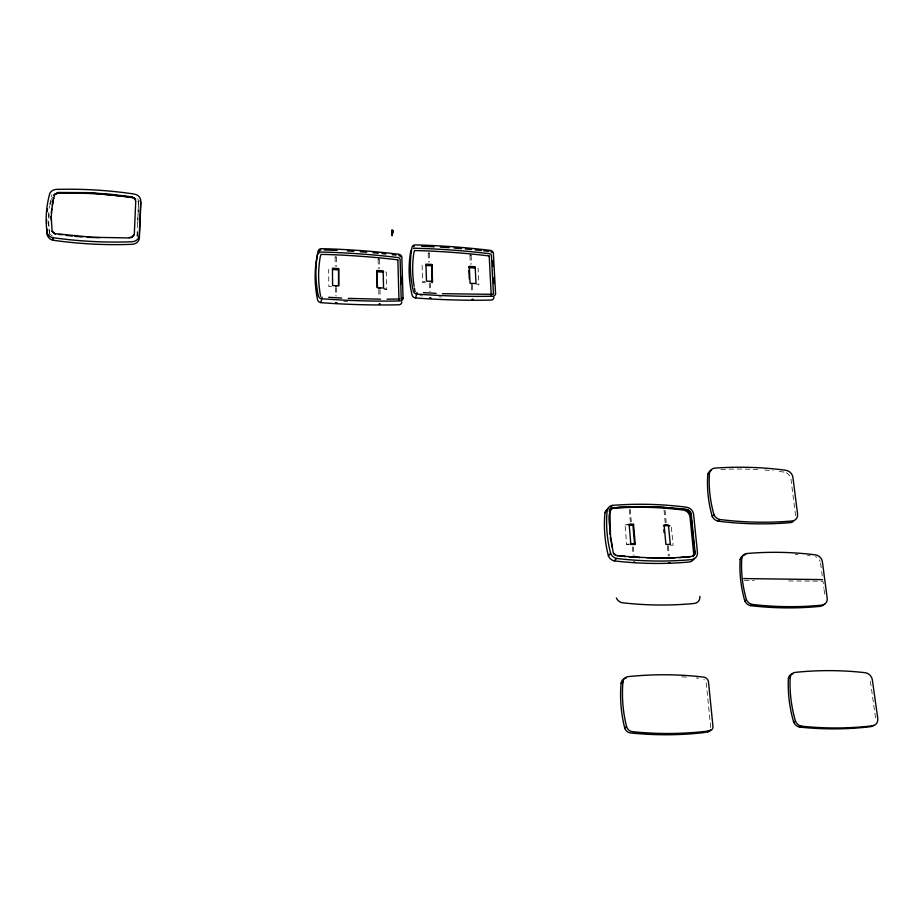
<?xml version="1.0" encoding="UTF-8"?>
<svg xmlns="http://www.w3.org/2000/svg" width="924" height="924" viewBox="0 0 924 924"><rect width="100%" height="100%" fill="white"/><g stroke="black" fill="none" stroke-linecap="round" stroke-linejoin="round"><path stroke-width="0.69" stroke-dasharray="4.62 3.46" d="M137.815 198.949A7.346 6.249 5 0 1 138.531 201.906L137.087 234.754A7.404 6.364 4.3 0 1 136.81 236.267M137.179 236.994L137.433 231.289M137.803 222.742L138.531 201.906M422.095 265.246L422.672 282.19L425.236 281.485M629.302 544.409L626.657 544.363L625.04 524.82L629.152 524.208M626.657 544.363L629.417 543.959M744.374 580.341L754.365 580.491M788.634 580.965L822.961 581.196L823.885 588.195M670.489 545.16L673.099 545.218L671.251 525.779M625.04 524.82L627.662 524.878M331.589 286.729L328.817 286.59L328.667 269.334M383.957 289.27L386.694 289.408L386.278 272.245L384.199 271.298M422.672 282.19L425.363 282.317M420.027 295.692L422.568 295.888M783.899 472.06L783.113 471.956A415.015 364.16 63.4 0 0 777.465 471.263M383.552 288.011L386.694 289.408M475.999 283.587L478.898 284.973L478.066 268.145M875.525 717.856L870.373 680.976A7.646 6.56 53.3 0 0 869.923 679.232M820.581 563.143L821.494 570.085M821.679 571.471L822.406 577.026M824.069 589.604L824.982 596.604M795.599 515.719L790.956 479.129A7.519 6.456 42.3 0 0 785.596 472.499M710.718 727.569L706.317 683.494A5.094 4.574 52.9 0 0 703.845 679.44M665.037 510.244L666.192 522.557M668.399 546.142L669.311 555.902M664.033 510.267L665.442 525.352M667.394 546.211L668.306 555.994M630.26 509.413L631.311 521.806M633.437 546.904L634.153 555.336M629.256 509.517L630.307 521.887M632.432 546.962L633.136 555.359M471.113 255.555L471.529 264.102M472.522 285.25L472.857 292.342M469.935 255.694L470.339 264.252M471.332 285.389L471.667 292.504M429.348 253.326L429.66 261.919M430.422 283.102L430.723 291.303M428.159 253.476L428.47 262.07M429.233 283.241L429.521 291.441M379.325 259.54L379.521 268.584M379.995 289.674L380.18 297.632M378.112 259.482L378.309 268.514M378.771 289.616L378.956 297.597M336.336 257.299L336.44 266.378M336.659 287.63L336.752 296.003M335.112 257.242L335.204 266.32M335.424 287.572L335.516 295.934M441.533 296.951A641.776 476.414 16.9 0 1 439.004 296.835M347.609 301.663A655.151 487.087 14.8 0 1 343.716 301.478M49.723 234.581A123.342 106.017 6.6 0 1 49.376 211.862M50.52 204.4A123.342 106.017 6.6 0 1 51.317 200.716M51.605 199.503A123.342 106.017 6.6 0 1 52.264 197.066M48.51 220.905A123.677 106.248 6.6 0 0 49.388 232.317A7.531 6.422 1.2 0 0 49.838 233.356M48.533 217.105A123.677 106.248 6.6 0 1 48.914 210.799M49.191 208.293A123.677 106.248 6.6 0 1 49.538 205.798M49.734 204.55A123.677 106.248 6.6 0 1 51.929 194.721M137.895 201.259A7.323 6.237 5 0 1 138.612 204.216M52.31 235.874A7.531 6.422 1.2 0 1 50.485 234.303M720.974 469.461A415.015 364.16 63.4 0 1 759.089 469.669M764.749 470.05A415.015 364.16 63.4 0 1 773.226 470.813M681.739 676.842A438.103 382.721 78 0 1 687.791 677.257M696.234 678.008A438.103 382.721 78 0 1 698.648 678.262M795.171 554.423A407.553 352.598 66.8 0 1 797.909 554.619M807.484 555.486A407.553 352.598 66.8 0 1 810.209 555.786M815.349 556.618A7.346 6.341 46.9 0 1 816.897 557.415M819.38 559.921A7.346 6.341 46.9 0 1 820.166 561.48"/><path stroke-width="1.39" d="M51.213 220.097L51.236 216.378L52.091 231.323L55.29 234.026L52.091 231.323M693.393 555.774C689.789 558.108 696.811 553.938 695.01 551.871L691.233 514.252C689.119 505.948 677.361 509.967 671.401 507.9C651.87 506.364 632.131 506.017 612.635 507.934C605.867 514.114 610.833 526.264 610.013 534.442M615.245 555.035L613.259 552.795L610.475 535.597L609.921 510.914M493.866 297.274L493.866 297.62A3.349 2.922 23.9 0 1 491.372 300.057L484.777 300.196A641.51 476.622 16.9 0 1 422.025 298.429L415.338 297.921A3.731 3.28 19.7 0 1 412.162 295.368L411.642 293.22A134.8 116.459 26.1 0 1 410.406 253.234L410.787 251.178A3.696 3.199 19.2 0 1 411.619 249.861M684.095 509.528L688.472 510.741L690.852 514.645L694.617 552.229L693.427 555.728M322.118 297.101L320.836 302.633A3.811 3.373 14 0 1 317.637 300.046L317.163 297.851A137.318 120.016 21.6 0 1 316.932 257.103L317.382 255.001A3.777 3.292 14 0 1 318.272 253.661M401.801 301.929L401.79 302.275A3.419 3.015 18.7 0 1 399.156 304.77L392.365 304.908A654.873 487.283 14.7 0 1 327.72 303.141L321.171 302.668M51.282 216.713L51.732 208.986L51.409 212.682M622.972 681.924L622.672 685.989A131.889 117.163 54.5 0 0 626.587 726.645A6.653 6.098 56 0 0 632.466 731.681A342.758 300.843 34.3 0 0 706.179 731.311L709.493 730.896A4.77 4.285 56 0 0 712.947 726.287L708.5 682.039A5.117 4.597 52.8 0 0 703.799 677.142L700.808 676.784A440.159 384.315 78 0 0 628.02 676.645A6.537 5.994 52.2 0 0 622.972 681.924L621.124 683.402L620.812 687.444A131.347 116.759 54.6 0 0 624.705 727.95A6.618 6.075 56.1 0 0 630.549 732.951A341.441 299.954 34.3 0 0 703.984 732.582L709.493 730.896M51.779 209.321L53.627 198.059L52.218 205.324M416.99 292.411L415.661 297.955M55.244 233.691L92.169 237.295L129.233 237.93L132.132 237.318L134.315 234.015L135.747 201.097L134.696 198.302L131.705 196.824L109.309 194.109L87.295 192.631L57.981 192.469L54.793 194.236L53.673 198.406M338.496 285.632L338.6 268.572L332.444 268.249L332.605 285.539L338.796 285.839L338.6 268.572M377.073 287.514L377.061 270.524L383.148 270.824L383.552 288.011L377.442 287.722L377.061 270.524M432.524 281.427L432.097 282.652L431.901 264.483L425.918 264.172L426.518 281.127L432.524 281.427L431.901 264.483M469.276 266.424L470.062 283.298L475.999 283.587L475.19 266.724L469.276 266.424L468.791 267.66L475.421 268.006M129.221 237.607L132.12 236.994L134.107 235.1M135.643 200.011L133.911 197.967L131.728 197.159L94.687 193.335L58.016 192.804L54.481 194.745M610.475 509.909L610.868 509.274M610.14 510.314L611.365 508.72M611.03 509.124L611.965 508.269M611.653 508.65L612.635 507.934M612.346 508.292L613.328 507.738M694.294 558.246A7.739 6.895 43.9 0 1 689.038 562.011L688.241 562.092A342.157 289.628 28.6 0 1 614.287 560.88A7.773 7.057 41.5 0 1 608.419 555.948A129.949 114.299 44 0 1 605.024 512.67L607.218 510.013A7.727 6.953 38.8 0 1 612.289 505.393A427.569 384.465 69.2 0 1 685.654 507.091L686.463 507.195A7.681 6.803 41.6 0 1 693.612 514.483L697.435 552.402A7.773 6.918 43.9 0 1 691.66 559.597L690.863 559.678A343.763 290.598 28.6 0 1 616.551 558.442A7.819 7.08 41.4 0 1 610.649 553.476A130.607 114.738 43.9 0 1 607.218 510.013M610.81 507.172L612.289 505.393M613.051 508.073L620.351 507.253M620.108 507.53L627.639 506.895M627.396 507.172L634.927 506.687M611.954 547.02L611.053 539.882M634.684 506.964L642.226 506.629M641.972 506.918L649.514 506.722M630.63 544.432L634.592 544.502L632.917 524.982L633.541 524.301L629.152 524.208L630.803 543.762L635.204 543.843L633.541 524.301M608.419 555.948L610.649 553.476M649.272 507.01L656.814 506.964M614.079 554.088L613.571 553.407M614.679 554.666L618.017 555.774M616.886 555.694C641.672 557.738 667.428 559.274 692.457 556.271M614.287 560.88L616.551 558.442M656.56 507.253L664.113 507.357M634.592 544.502L635.204 543.843M619.865 555.971L624.381 556.179M663.848 507.646L671.401 507.9M793.266 521.494A7.6 6.56 44.2 0 1 790.228 522.626L789.466 522.695A335.805 277.188 31.1 0 1 718.017 521.159A7.635 6.711 42.5 0 1 712.219 516.354A127.72 108.813 44.1 0 1 707.796 474.428L709.505 472.626A7.577 6.618 40.4 0 1 714.264 468.179A416.493 365.269 63.3 0 1 785.042 470.166L785.827 470.281A7.542 6.468 42.3 0 1 792.908 477.362L797.585 514.044A7.635 6.572 44.1 0 1 792.203 520.974L791.429 521.044A336.798 277.754 31.1 0 1 719.784 519.496A7.658 6.722 42.4 0 1 713.963 514.668A128.136 109.078 44.1 0 1 709.505 472.626M629.14 556.872L631.843 556.837M678.69 508.581L671.136 508.177M631.6 557.091L639.293 557.345M646.719 557.703L674.913 557.865M712.219 516.354L713.963 514.668M718.017 521.159L719.784 519.496M679.463 557.634L683.414 557.172M693 556.133L694.155 555.058M750.438 605.647L752.09 604.423A328.228 274.867 34.5 0 0 821.309 605.185L822.048 605.105A7.461 6.445 48.8 0 0 827.188 598.174L822.395 561.815A7.369 6.353 46.9 0 0 815.488 554.862L814.725 554.758A408.835 353.546 66.8 0 0 746.326 553.568L744.721 554.92A7.38 6.48 45.7 0 0 740.17 559.39A125.006 106.734 48.4 0 0 744.802 600.947A7.473 6.572 47.9 0 0 750.438 605.647A327.373 274.359 34.5 0 0 819.484 606.41L820.223 606.329A7.438 6.433 48.8 0 0 824.243 604.065M740.17 559.39L741.764 558.038A7.404 6.491 45.7 0 1 746.326 553.568M744.802 600.947L746.43 599.699A125.364 106.953 48.4 0 1 741.764 558.038M624.705 727.95L626.587 726.645M788.403 678.285L790.182 677.246A7.692 6.722 53.1 0 1 794.767 672.441A432.086 363.34 71.3 0 1 864.46 672.614L865.234 672.707A7.669 6.572 53.2 0 1 872.36 679.96L877.754 718.341A7.773 6.664 55.2 0 1 872.614 725.767L871.852 725.86A337.988 286.394 39.4 0 1 801.316 726.16L799.479 727.072A7.785 6.803 55.4 0 1 793.67 722.187A130.18 110.418 54.3 0 1 788.403 678.285A7.669 6.711 53.1 0 1 792.988 673.492M793.67 722.187L795.483 721.263A7.808 6.826 55.3 0 0 801.316 726.16M335.597 286.001L336.394 285.978M472.06 284.153L471.471 284.13M667.428 544.698L668.26 544.71M428.54 253.13L429.14 253.164M335.47 256.999L336.093 257.022M378.482 259.24L379.083 259.274M470.328 255.347L470.917 255.382M429.556 281.543L430.157 281.566M379.117 288.057L379.96 288.253L379.383 288.6M683.136 557.426L690.055 556.883M743.751 578.563L822.591 579.625M492.504 294.34L442.423 293.693M399.815 299.006L387.017 299.168M380.584 299.168L348.209 298.383M628.978 524.901L632.917 524.982M663.444 525.617L669.958 525.756M324.232 249.954L328.101 250.058A1035.042 928.054 -76.7 0 1 337.133 250.416M87.237 237.318L99.607 237.63M639.038 557.599L639.697 557.634M332.802 269.542L338.323 269.82M376.726 271.76L383.552 272.106M426.114 265.454L431.473 265.731M341.695 298.071L328.644 297.309M436.093 293.382L423.411 292.619M74.844 236.325L82.282 236.96M624.139 556.433L625.456 556.548M66.17 235.412L72.361 236.082M392.169 254.666L395.98 255.116M483.91 250.831L488.854 251.42M489.05 255.925L482.871 255.197A993.404 893.369 -85.3 0 0 420.94 250.693L414.541 250.543L413.906 252.599A131.832 113.848 26.1 0 0 414.125 286.29M58.87 234.5L62.405 234.65M397.724 259.817L391.372 259.078A1027.072 921.297 -76.7 0 0 327.662 254.527L321.067 254.377L320.351 256.479A134.303 117.325 21.6 0 0 320.605 296.292M614.414 553.707L615.014 554.296M47.112 232.894A7.923 6.745 1.1 0 0 52.645 237.63A350.288 276.068 7.5 0 0 131.231 241.765L132.086 241.73A7.773 6.687 4.4 0 0 139.258 235.447L140.748 200.958A7.704 6.56 5.1 0 0 134.234 194.075L133.391 193.936A414.934 381.266 -12.9 0 0 55.867 189.42A7.842 6.618 2 0 0 49.815 193.405A129.799 111.538 6.8 0 0 47.112 232.894L47.505 235.516A7.889 6.734 1.1 0 0 53.014 240.228A349.226 275.514 7.5 0 0 131.347 244.34L132.213 244.294A7.75 6.664 4.3 0 0 139.362 238.034L140.841 203.627A7.681 6.537 5.1 0 0 140.09 200.531M52.645 237.63L53.014 240.228M610.337 537.294L610.729 540.24M489.2 256.075L491.279 295.83M397.863 259.967L398.983 300.485M663.836 529.787L664.09 532.571M492.677 260.822L492.977 266.516M493.589 277.916L493.89 283.622M493.462 294.178L491.429 255.798A2.287 1.975 23.1 0 0 489.235 253.661L483.067 252.933A997.4 896.788 -85.2 0 0 420.951 248.406L414.703 248.233A2.656 2.31 19.2 0 0 413.49 248.464M468.918 270.466L469.311 278.898M401.293 277.212L401.49 284.222M401.212 298.856L400.115 259.69A2.333 2.033 18.3 0 0 397.909 257.519L391.58 256.78A1031.253 924.843 -76.7 0 0 327.673 252.194L321.24 252.021A2.714 2.368 14.1 0 0 319.184 252.83M616.354 597.92A7.542 6.872 44.8 0 0 622.037 602.725A332.19 284.407 30.1 0 0 693.577 603.522L694.351 603.441A7.519 6.722 46.7 0 0 699.907 596.396M490.91 251.802A2.298 1.987 23.1 0 1 491.961 252.714M465.315 248.96A1000.992 899.826 -85.3 0 1 471.517 249.538M475.236 249.907A1000.992 899.826 -85.3 0 1 481.439 250.554M421.633 246.269A1000.992 899.826 -85.3 0 1 434.153 246.8M440.401 247.135A1000.992 899.826 -85.3 0 1 449.133 247.69M454.123 248.048A1000.992 899.826 -85.3 0 1 461.584 248.637M413.559 246.72A2.668 2.31 19.2 0 1 414.379 246.246M415.142 291.672A131.832 113.848 26.1 0 1 414.437 288.092M401.744 299.006A2.368 2.091 18.8 0 1 401.478 299.457M398.81 255.463A2.345 2.044 18.3 0 1 400.554 256.826M347.424 250.935A1035.042 928.054 -76.7 0 1 353.846 251.316M360.256 251.755A1035.042 928.054 -76.7 0 1 366.666 252.24M373.053 252.783A1035.042 928.054 -76.7 0 1 378.159 253.245M381.993 253.603A1035.042 928.054 -76.7 0 1 385.816 253.996M319.207 251.27A2.726 2.379 14.1 0 1 319.438 250.866M320.166 250.242A2.726 2.379 14.1 0 1 320.871 249.965M605.024 512.67A7.681 6.93 38.9 0 1 608.893 508.396M609.182 511.249A7.357 6.618 39 0 1 611.85 507.68M610.614 509.17A7.334 6.607 39 0 1 612.762 508.339A402.414 362.786 68 0 1 682.455 509.933L683.217 510.036A7.3 6.468 41.6 0 1 690.009 516.966L693.612 552.979A7.38 6.572 43.8 0 1 693.127 556.225M687.883 509.782A7.323 6.491 41.6 0 1 691.464 515.5M695.079 551.605A7.404 6.595 43.8 0 1 694.605 554.862M47.505 235.516A129.383 111.261 6.7 0 1 46.824 228.863M46.593 223.55A129.383 111.261 6.7 0 1 46.627 219.565M47.17 211.642A129.383 111.261 6.7 0 1 47.494 209.02M53.604 195.264A7.438 6.283 2 0 1 57.993 193.278A391.568 358.928 -11.6 0 1 131.635 197.54L132.432 197.667A7.323 6.237 5 0 1 135.666 198.903M707.796 474.428A7.554 6.595 40.5 0 1 711.422 470.304M795.483 721.263A130.55 110.672 54.3 0 1 790.182 677.246M799.479 727.072A337.087 285.828 39.5 0 0 869.842 726.772L870.593 726.668A7.75 6.653 55.2 0 0 873.55 725.409M621.124 683.402A6.503 5.971 52.3 0 1 623.688 678.99M624.855 678.412A6.503 5.971 52.3 0 1 626.137 678.135M710.429 729.717A4.747 4.274 56.1 0 1 707.276 732.166M752.09 604.423A7.496 6.595 47.9 0 1 746.43 599.699M393.104 230.746L392.088 235.782L392.088 229.776L392.319 233.922L393.104 230.746M495.553 293.416L495.541 293.763A3.373 2.934 23.9 0 1 493.046 296.211L486.417 296.338A644.467 477.87 16.9 0 1 423.354 294.537L416.62 294.017A3.754 3.292 19.7 0 1 413.432 291.464L412.913 289.304A135.493 116.898 26.1 0 1 411.665 249.157L412.035 247.089A3.708 3.211 19.2 0 1 415.038 244.906L421.667 245.079A1003.071 901.605 -85.3 0 1 484.037 249.653L490.632 250.45A3.338 2.876 23.1 0 1 493.37 253.118L495.553 293.416M470.478 267.001L471.656 267.059L470.547 266.897M472.002 299.526L473.204 299.434L472.002 299.526M403.014 298.059L403.003 298.417A3.43 3.026 18.8 0 1 400.358 300.912L393.532 301.051A657.923 488.588 14.8 0 1 328.563 299.249L321.633 298.729A3.835 3.384 14 0 1 318.41 296.13L317.937 293.924A138.034 120.478 21.6 0 1 317.706 253.003L318.156 250.901A3.8 3.303 14.1 0 1 321.309 248.683L328.124 248.856A1037.225 929.902 -76.7 0 1 392.296 253.476L399.064 254.285A3.396 2.957 18.3 0 1 401.825 256.999L403.014 298.059M630.561 524.589L631.542 524.566L630.561 524.589M632.212 544.12L633.206 544.097L632.27 544.086M633.749 562.323L634.753 562.346L633.806 562.289M665.465 525.317L666.447 525.294L665.465 525.317M335.297 268.815L336.463 268.976L335.297 268.815M335.643 302.806L336.833 302.968L335.643 302.806M668.988 562.935L669.969 562.866L669.045 562.901M378.424 271.009L379.579 271.171L378.424 271.009M379.163 304.158L380.318 304.25L379.163 304.158M428.644 264.738L429.764 264.888L428.644 264.738M429.833 298.082L430.965 298.244L429.833 298.082M670.281 544.49L665.915 544.409L664.102 524.936L668.445 525.028L670.281 544.49"/></g></svg>
